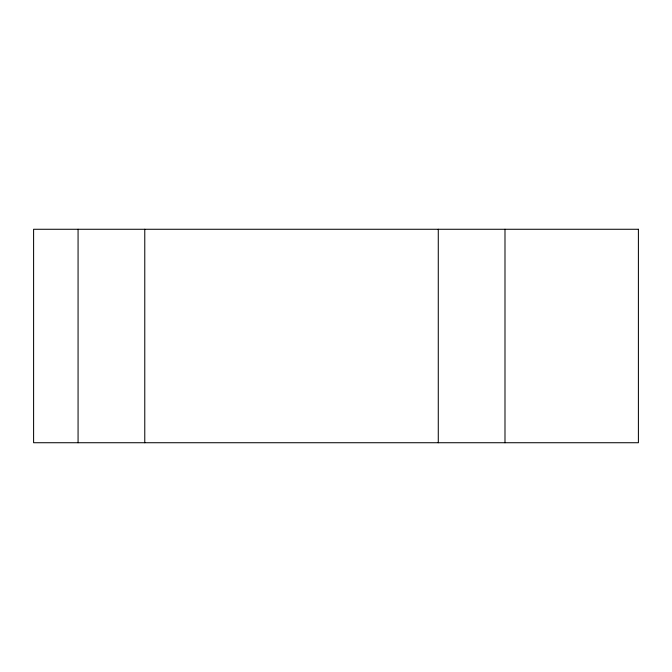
<?xml version="1.0" encoding="UTF-8"?>
<svg xmlns="http://www.w3.org/2000/svg" width="672" height="672" viewBox="0 0 672 672"><rect width="100%" height="100%" fill="white"/><g stroke="black" fill="none" stroke-linecap="round" stroke-linejoin="round"><path stroke-width="1.01" d="M504.991 229.27L504.991 442.73M438.278 229.27L438.278 442.73M144.774 229.27L144.774 442.73M78.07 229.27L78.07 442.73M638.4 229.27L33.6 229.27L33.6 442.73L638.4 442.73L638.4 229.27"/></g></svg>
